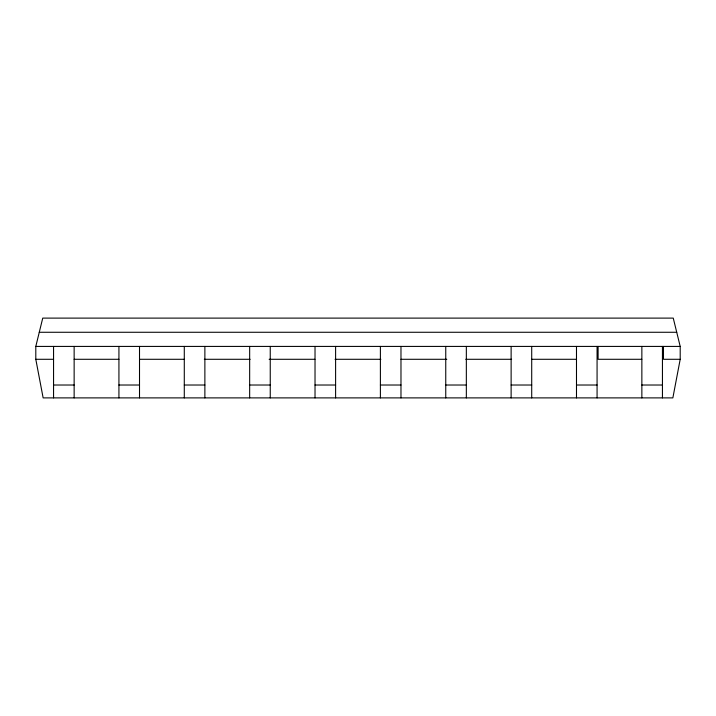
<?xml version="1.0" encoding="UTF-8"?>
<svg xmlns="http://www.w3.org/2000/svg" width="716" height="716" viewBox="0 0 716 716"><rect width="100%" height="100%" fill="white"/><g stroke="black" fill="none" stroke-linecap="round" stroke-linejoin="round"><path stroke-width="1.07" d="M680.2 359.289L672.861 397.89L43.139 397.89L35.8 359.289L35.8 346.419L42.745 318.11L673.255 318.11L680.2 346.419L680.2 359.289L663.472 359.289L663.472 346.419M39.273 332.269L676.727 332.269M35.8 346.419L680.2 346.419M35.8 359.289L53.557 359.289M74.142 359.289L118.928 359.289M139.513 359.289L184.209 359.289M204.32 359.289L250.135 359.289M269.127 359.289L314.942 359.289M335.052 359.289L380.858 359.289M400.978 359.289L446.784 359.289M465.785 359.289L511.591 359.289M531.711 359.289L576.398 359.289M641.796 359.289L598.102 359.289L598.102 346.419M53.557 385.02L74.142 385.02M118.928 385.02L139.513 385.02M184.289 385.02L204.874 385.02M249.66 385.02L270.245 385.02M315.022 385.02L335.607 385.02M380.393 385.02L400.978 385.02M445.755 385.02L466.34 385.02M511.126 385.02L531.711 385.02M576.487 385.02L597.072 385.02M641.858 385.02L662.443 385.02M662.443 346.419L662.443 397.89M641.858 346.419L641.858 397.89M597.072 346.419L597.072 397.89M576.487 346.419L576.487 397.89M531.711 346.419L531.711 397.89M511.126 346.419L511.126 397.89M466.34 346.419L466.34 397.89M445.755 346.419L445.755 397.89M400.978 346.419L400.978 397.89M380.393 346.419L380.393 397.89M335.607 346.419L335.607 397.89M315.022 346.419L315.022 397.89M270.245 346.419L270.245 397.89M249.66 346.419L249.66 397.89M204.874 346.419L204.874 397.89M184.289 346.419L184.289 397.89M139.513 346.419L139.513 397.89M118.928 346.419L118.928 397.89M74.142 346.419L74.142 397.89M53.557 346.419L53.557 397.89"/></g></svg>
